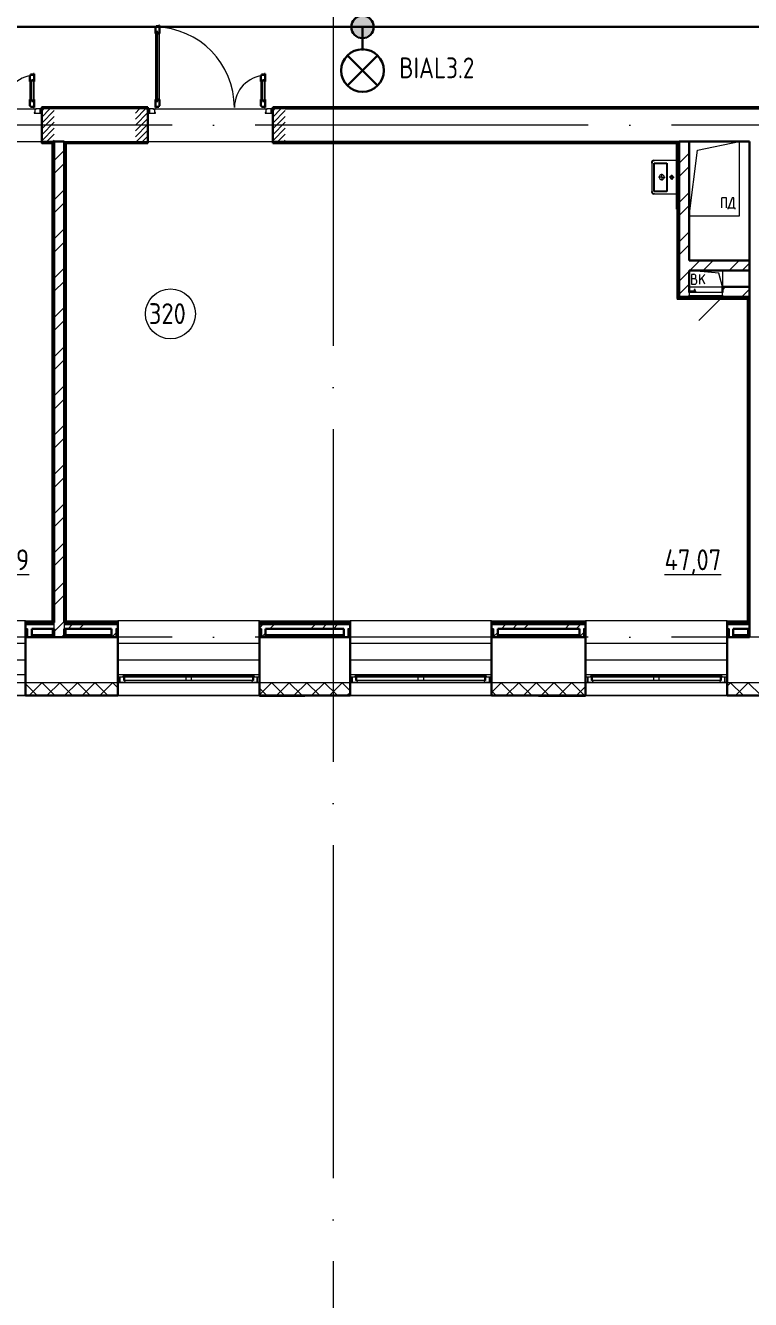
# Model space of a CAD drawing. Header units: millimetres. Extents: x -421858 to 614926, y -468665 to 141641.
# Drawn here: x 252251 to 260963, y -25722 to -10415 of the extents above; entities that cross this region are included whole.
import ezdxf
from ezdxf.enums import TextEntityAlignment as Align

# ---------------------------------------------------------------- set-up
doc = ezdxf.new("R2010")
doc.units = ezdxf.units.MM
doc.set_wipeout_variables(frame=1)
doc.linetypes.add('ADSK_Линия сетки', pattern=[25, 20, -2.5, 0, -2.5])
doc.linetypes.add('ADSK_Штриховая_ш2 п1_5', pattern=[4.5, 3, -1.5])
for name, color, linetype, lineweight in [('_ Окна', 7, 'Continuous', 9), ('RC-Линии_связи-Адресные', 5, 'Continuous', 30), ('RC-Оповещение_световое', 7, 'Continuous', 30), ('Двери', 252, 'Continuous', 9), ('лс', 5, 'Continuous', 30), ('Марки помещений', 252, 'Continuous', 20), ('Оборудование', 8, 'Continuous', 18), ('Ограждение', 252, 'Continuous', 9), ('Окна', 252, 'Continuous', 9), ('Оси', 252, 'Continuous', 9), ('Перекрытие', 252, 'Continuous', 18), ('Стены внутренние', 7, 'Continuous', 18), ('Стены наружные', 7, 'Continuous', 18), ('Стены штриховка', 252, 'Continuous', 9)]:
    doc.layers.add(name, color=color, linetype=linetype, lineweight=lineweight)
doc.layers.add('RC-Позиционные_обозначения', color=7, linetype='Continuous')
doc.layers.add('Узлы', color=7, linetype='Continuous')
doc.layers.add('Двери открывание', color=7, linetype='Continuous', lineweight=9, true_color=0xc0c0c0)
doc.styles.add('GOST Common_2', font='', dxfattribs={"width": 0.9, "height": 250})
doc.styles.add('RubezhCAD', font='', dxfattribs={"oblique": 10})
doc.styles.get("Standard").update_dxf_attribs({"font": ''})
doc.styles.get('GOST Common_2').set_extended_font_data('GOST type B')
doc.styles.get('RubezhCAD').set_extended_font_data('GOST type A')
doc.styles.get('Standard').set_extended_font_data('GOST type B')

# ---------------------------------------------------------------- blocks, each defined once
blk = doc.blocks.new('3 этаж')
at = {"color": 251, "lineweight": 18, "true_color": 0x636466}
for p, q in [((260226, -12708), (260325, -11915)), ((260325, -11915), (260826, -11808)), ((260826, -11808), (260826, -12708)), ((260674, -12485), (260617, -12485)), ((260617, -12605), (260617, -12485)), ((260674, -12605), (260674, -12485)), ((260743, -12485), (260700, -12605)), ((260763, -12485), (260743, -12485)), ((260763, -12605), (260763, -12485)), ((260690, -12605), (260690, -12620)), ((260700, -12605), (260690, -12605)), ((260700, -12605), (260763, -12605)), ((260763, -12605), (260773, -12605)), ((260773, -12605), (260773, -12620)), ((260826, -12708), (260226, -12708)), ((260581, -13392), (260226, -13357)), ((260283, -13405), (260253, -13405)), ((260253, -13405), (260253, -13525)), ((260287, -13458), (260253, -13458)), ((260307, -13438), (260307, -13428)), ((260413, -13405), (260353, -13476)), ((260353, -13525), (260353, -13405)), ((260413, -13525), (260377, -13448)), ((260626, -13557), (260581, -13392)), ((260626, -13357), (260626, -13557)), ((260253, -13525), (260290, -13525)), ((260317, -13498), (260317, -13488))]:
    blk.add_line(p, q, dxfattribs=at)
for centre, radius, start, end in [((260283, -13428), 23.3, 0, 90), ((260287, -13438), 20, 270, 0), ((260287, -13488), 30, 0, 90), ((260290, -13498), 26.7, 270, 0)]:
    blk.add_arc(centre, radius, start, end, dxfattribs=at)
at = {"layer": '_ Окна', "color": 251, "true_color": 0x636466}
for p, q in [((253386, -18245), (253361, -18245)), ((253361, -18303), (253386, -18303)), ((253386, -18303), (253386, -18245)), ((255061, -18245), (255036, -18245)), ((255036, -18245), (255036, -18303)), ((255036, -18303), (255061, -18303)), ((256176, -18245), (256151, -18245)), ((256151, -18303), (256176, -18303)), ((256176, -18303), (256176, -18245)), ((257851, -18245), (257826, -18245)), ((257826, -18245), (257826, -18303)), ((257826, -18303), (257851, -18303)), ((259006, -18245), (258981, -18245)), ((258981, -18303), (259006, -18303)), ((259006, -18303), (259006, -18245)), ((260681, -18245), (260656, -18245)), ((260656, -18245), (260656, -18303)), ((260656, -18303), (260681, -18303))]:
    blk.add_line(p, q, dxfattribs=at)
at = {"layer": '_ Окна', "color": 251, "lineweight": 18, "true_color": 0x636466}
for p, q in [((253424, -18245), (253386, -18245)), ((253386, -18245), (253386, -18303)), ((253386, -18303), (253445, -18303)), ((253432, -18286), (253432, -18245)), ((253444, -18286), (253432, -18286)), ((253445, -18303), (253450, -18286)), ((254972, -18286), (254976, -18303)), ((254976, -18303), (255036, -18303)), ((254990, -18286), (254978, -18286)), ((254990, -18245), (254990, -18286)), ((255036, -18245), (254998, -18245)), ((255036, -18303), (255036, -18245)), ((256214, -18245), (256176, -18245)), ((256176, -18245), (256176, -18303)), ((256176, -18303), (256235, -18303)), ((256222, -18286), (256222, -18245)), ((256234, -18286), (256222, -18286)), ((256235, -18303), (256240, -18286)), ((257762, -18286), (257766, -18303)), ((257766, -18303), (257826, -18303)), ((257780, -18286), (257768, -18286)), ((257780, -18245), (257780, -18286)), ((257826, -18245), (257788, -18245)), ((257826, -18303), (257826, -18245)), ((259044, -18245), (259006, -18245)), ((259006, -18245), (259006, -18303)), ((259006, -18303), (259065, -18303)), ((259052, -18286), (259052, -18245)), ((259064, -18286), (259052, -18286)), ((259065, -18303), (259070, -18286)), ((260592, -18286), (260596, -18303)), ((260596, -18303), (260656, -18303)), ((260610, -18286), (260598, -18286)), ((260610, -18245), (260610, -18286)), ((260656, -18245), (260618, -18245)), ((260656, -18303), (260656, -18245))]:
    blk.add_line(p, q, dxfattribs=at)
at = {"layer": 'Двери', "color": 251, "lineweight": 30, "true_color": 0x636466}
for p, q in [((253821, -10434), (253813, -10434)), ((253813, -10434), (253813, -10510)), ((253822, -10510), (253813, -10510)), ((253855, -10425), (253821, -10425)), ((253821, -10425), (253821, -10434)), ((253822, -10492), (253822, -10510)), ((253843, -10492), (253822, -10492)), ((253843, -10510), (253843, -10492)), ((253863, -10510), (253843, -10510)), ((253863, -10416), (253855, -10416)), ((253855, -10416), (253855, -10425)), ((253863, -10510), (253863, -10416)), ((252312, -11014), (252304, -11014)), ((252304, -11014), (252304, -11090)), ((252346, -11005), (252312, -11005)), ((252312, -11005), (252312, -11014)), ((252354, -10996), (252346, -10996)), ((252346, -10996), (252346, -11005)), ((252354, -11090), (252354, -10996)), ((255087, -11014), (255079, -11014)), ((255079, -11014), (255079, -11090)), ((255121, -11005), (255087, -11005)), ((255087, -11005), (255087, -11014)), ((255129, -10996), (255121, -10996)), ((255121, -10996), (255121, -11005)), ((255129, -11090), (255129, -10996)), ((252304, -11090), (252324, -11090)), ((252324, -11090), (252324, -11072)), ((252324, -11072), (252345, -11072)), ((252345, -11072), (252345, -11090)), ((252345, -11090), (252354, -11090)), ((255079, -11090), (255099, -11090)), ((255099, -11090), (255099, -11072)), ((255099, -11072), (255120, -11072)), ((255120, -11072), (255120, -11090)), ((255120, -11090), (255129, -11090)), ((252304, -11306), (252304, -11382)), ((252304, -11306), (252324, -11306)), ((252324, -11306), (252324, -11324)), ((252324, -11324), (252345, -11324)), ((252345, -11306), (252354, -11306)), ((252345, -11324), (252345, -11306)), ((252354, -11400), (252354, -11306)), ((253813, -11306), (253813, -11400)), ((253822, -11306), (253813, -11306)), ((253822, -11324), (253822, -11306)), ((253843, -11324), (253822, -11324)), ((253843, -11306), (253843, -11324)), ((253863, -11306), (253843, -11306)), ((253863, -11382), (253863, -11306)), ((255079, -11306), (255079, -11382)), ((255079, -11306), (255099, -11306)), ((255099, -11306), (255099, -11324)), ((255099, -11324), (255120, -11324)), ((255120, -11306), (255129, -11306)), ((255120, -11324), (255120, -11306)), ((255129, -11400), (255129, -11306)), ((252304, -11382), (252312, -11382)), ((252312, -11382), (252312, -11391)), ((252312, -11391), (252346, -11391)), ((252346, -11391), (252346, -11400)), ((252346, -11400), (252354, -11400)), ((253813, -11400), (253821, -11400)), ((253821, -11400), (253821, -11391)), ((253821, -11391), (253855, -11391)), ((253855, -11391), (253855, -11382)), ((253855, -11382), (253863, -11382)), ((255079, -11382), (255087, -11382)), ((255087, -11382), (255087, -11391)), ((255087, -11391), (255121, -11391)), ((255121, -11391), (255121, -11400)), ((255121, -11400), (255129, -11400))]:
    blk.add_line(p, q, dxfattribs=at)
at = {"layer": 'Двери', "color": 251, "true_color": 0x636466}
for p, q in [((253813, -10510), (253813, -11306)), ((253822, -10492), (253822, -11324)), ((253843, -10492), (253822, -10492)), ((253843, -11324), (253843, -10492)), ((253863, -11306), (253863, -10510)), ((252304, -11090), (252304, -11306)), ((252324, -11324), (252324, -11072)), ((252324, -11072), (252345, -11072)), ((252345, -11072), (252345, -11324)), ((252354, -11306), (252354, -11090)), ((255079, -11090), (255079, -11306)), ((255099, -11324), (255099, -11072)), ((255099, -11072), (255120, -11072)), ((255120, -11072), (255120, -11324)), ((255129, -11306), (255129, -11090)), ((252345, -11324), (252324, -11324)), ((253822, -11324), (253843, -11324)), ((255120, -11324), (255099, -11324)), ((252363, -11460), (252354, -11460)), ((252354, -11460), (252354, -11468)), ((252354, -11468), (252426, -11468)), ((252377, -11426), (252363, -11426)), ((252363, -11426), (252363, -11460)), ((252377, -11418), (252377, -11426)), ((252426, -11418), (252377, -11418)), ((252446, -11418), (252426, -11418)), ((252426, -11418), (252426, -11468)), ((252426, -11468), (252426, -11418)), ((252426, -11468), (252446, -11468)), ((252446, -11468), (252446, -11418)), ((253721, -11418), (253721, -11468)), ((253741, -11418), (253721, -11418)), ((253721, -11468), (253741, -11468)), ((253741, -11468), (253741, -11418)), ((253790, -11418), (253741, -11418)), ((253741, -11418), (253741, -11468)), ((253741, -11468), (253813, -11468)), ((253790, -11426), (253790, -11418)), ((253804, -11426), (253790, -11426)), ((253804, -11460), (253804, -11426)), ((253813, -11460), (253804, -11460)), ((253813, -11468), (253813, -11460)), ((255138, -11460), (255129, -11460)), ((255129, -11460), (255129, -11468)), ((255129, -11468), (255201, -11468)), ((255152, -11426), (255138, -11426)), ((255138, -11426), (255138, -11460)), ((255152, -11418), (255152, -11426)), ((255201, -11418), (255152, -11418)), ((255221, -11418), (255201, -11418)), ((255201, -11418), (255201, -11468)), ((255201, -11468), (255201, -11418)), ((255201, -11468), (255221, -11468)), ((255221, -11468), (255221, -11418))]:
    blk.add_line(p, q, dxfattribs=at)
at = {"layer": 'Двери', "color": 251, "linetype": 'Continuous', "lineweight": 18, "true_color": 0x636466}
for p, q in [((252446, -11446), (252473, -11418)), ((252446, -11516), (252544, -11418)), ((252446, -11587), (252596, -11437)), ((253571, -11469), (253622, -11418)), ((253571, -11540), (253692, -11418)), ((253571, -11611), (253721, -11461)), ((255221, -11446), (255248, -11418)), ((255221, -11516), (255319, -11418)), ((255221, -11587), (255371, -11437)), ((252446, -11658), (252596, -11508)), ((252446, -11728), (252596, -11578)), ((253571, -11681), (253721, -11531)), ((253571, -11752), (253721, -11602)), ((255221, -11658), (255371, -11508)), ((255221, -11728), (255371, -11578)), ((252446, -11799), (252596, -11649)), ((252507, -11808), (252596, -11720)), ((253585, -11808), (253721, -11673)), ((253656, -11808), (253721, -11743)), ((255221, -11799), (255371, -11649)), ((255282, -11808), (255371, -11720)), ((252578, -11808), (252596, -11791)), ((255353, -11808), (255371, -11791))]:
    blk.add_line(p, q, dxfattribs=at)
at = {"layer": 'Двери', "color": 251, "linetype": 'ADSK_Штриховая_ш2 п1_5', "true_color": 0x636466}
for p, q in [((252596, -11418), (252446, -11418)), ((252446, -11418), (252446, -11808)), ((253721, -11418), (253571, -11418)), ((253721, -11808), (253721, -11418)), ((255371, -11418), (255221, -11418)), ((255221, -11418), (255221, -11808)), ((252446, -11808), (252596, -11808)), ((253571, -11808), (253721, -11808)), ((255221, -11808), (255371, -11808))]:
    blk.add_line(p, q, dxfattribs=at)
at = {"layer": 'Двери открывание', "color": 251, "true_color": 0x636466}
for centre, radius, start, end in [((253795, -11400), 966, 0, 88.9323), ((252372, -11400), 386, 92.6728, 180), ((255147, -11400), 386, 92.6728, 180)]:
    blk.add_arc(centre, radius, start, end, dxfattribs=at)
at = {"layer": 'Марки помещений', "color": 251, "true_color": 0x636466}
blk.add_circle((253992, -13880), 300, dxfattribs=at)
at = {"layer": 'Оборудование', "color": 251, "true_color": 0x636466}
for p, q in [((260226, -13622), (260226, -13658)), ((260626, -13622), (260226, -13622)), ((260242, -13606), (260242, -13611)), ((260288, -13606), (260242, -13606)), ((260242, -13611), (260288, -13611)), ((260283, -13606), (260283, -13622)), ((260302, -13606), (260283, -13606)), ((260286, -13604), (260284, -13606)), ((260286, -13586), (260286, -13604)), ((260299, -13586), (260286, -13586)), ((260299, -13604), (260286, -13604)), ((260306, -13606), (260297, -13606)), ((260297, -13611), (260306, -13611)), ((260299, -13604), (260299, -13586)), ((260301, -13606), (260299, -13604)), ((260302, -13622), (260302, -13606)), ((260306, -13611), (260306, -13606)), ((260626, -13658), (260626, -13622)), ((260227, -13659), (260625, -13659)), ((260233, -13659), (260233, -13669)), ((260234, -13670), (260618, -13670)), ((260245, -13671), (260245, -13677)), ((260245, -13677), (260607, -13677)), ((260254, -13677), (260254, -13679)), ((260254, -13679), (260258, -13679)), ((260319, -13679), (260258, -13679)), ((260319, -13679), (260323, -13679)), ((260323, -13679), (260323, -13677)), ((260626, -13677), (260343, -13959)), ((260607, -13677), (260607, -13671)), ((260619, -13669), (260619, -13659))]:
    blk.add_line(p, q, dxfattribs=at)
for points, knots in [([(260226, -13658), (260226, -13658), (260226, -13658), (260226, -13658), (260226, -13659), (260226, -13659), (260227, -13659), (260227, -13659), (260227, -13659), (260227, -13659)], [0, 0, 0, 0, 0.166667, 0.333333, 0.458333, 0.583333, 0.708333, 0.833333, 1, 1, 1, 1]), ([(260233, -13669), (260233, -13669), (260233, -13669), (260233, -13669), (260233, -13669), (260233, -13669), (260234, -13669), (260234, -13669), (260234, -13670), (260234, -13670), (260234, -13670)], [0, 0, 0, 0, 0.166667, 0.333333, 0.458333, 0.583333, 0.666667, 0.75, 0.833333, 1, 1, 1, 1]), ([(260244, -13670), (260244, -13670), (260244, -13670), (260244, -13670), (260244, -13670), (260244, -13670), (260245, -13670), (260245, -13670), (260245, -13670), (260245, -13671), (260245, -13671), (260245, -13671), (260245, -13671)], [0, 0, 0, 0, 0.166667, 0.25, 0.333333, 0.416667, 0.5, 0.583333, 0.666667, 0.75, 0.833333, 1, 1, 1, 1]), ([(260607, -13671), (260607, -13671), (260607, -13671), (260607, -13671), (260607, -13670), (260607, -13670), (260607, -13670), (260608, -13670), (260608, -13670), (260608, -13670), (260608, -13670), (260608, -13670), (260609, -13670)], [-1, -1, -1, -1, -0.833333, -0.75, -0.666667, -0.583333, -0.5, -0.416667, -0.333333, -0.25, -0.166667, 0, 0, 0, 0]), ([(260618, -13670), (260618, -13670), (260618, -13670), (260618, -13669), (260619, -13669), (260619, -13669), (260619, -13669), (260619, -13669), (260619, -13669), (260619, -13669), (260619, -13669)], [-1, -1, -1, -1, -0.833333, -0.75, -0.666667, -0.583333, -0.458333, -0.333333, -0.166667, 0, 0, 0, 0]), ([(260625, -13659), (260625, -13659), (260625, -13659), (260626, -13659), (260626, -13659), (260626, -13659), (260626, -13658), (260626, -13658), (260626, -13658), (260626, -13658)], [-1, -1, -1, -1, -0.833333, -0.75, -0.583333, -0.458333, -0.333333, -0.166667, 0, 0, 0, 0])]:
    blk.add_open_spline(points, degree=3, knots=knots, dxfattribs=at)
at = {"layer": 'Ограждение', "color": 251, "true_color": 0x636466}
for p, q in [((252446, -11398), (252446, -11393)), ((253711, -11393), (252446, -11393)), ((253711, -11393), (253711, -11398)), ((255231, -11398), (255231, -11393)), ((261366, -11393), (255231, -11393)), ((252446, -11833), (252446, -11828)), ((252446, -11833), (252571, -11833)), ((252571, -11833), (252576, -11828)), ((252571, -11833), (252571, -17579)), ((252741, -11833), (252736, -11828)), ((252741, -17578), (252741, -11833)), ((252741, -11833), (253711, -11833)), ((253711, -11828), (253711, -11833)), ((255231, -11833), (255231, -11828)), ((255231, -11833), (260076, -11833)), ((260081, -12623), (260081, -13702)), ((260081, -13702), (260086, -13697)), ((260081, -13702), (260926, -13702)), ((260926, -13702), (260931, -13697)), ((260926, -13702), (260926, -17578)), ((250551, -17563), (252251, -17563)), ((252251, -17563), (252251, -17578)), ((253361, -17578), (253361, -17563)), ((253361, -17563), (255061, -17563)), ((255061, -17563), (255061, -17578)), ((256151, -17578), (256151, -17563)), ((256151, -17563), (257851, -17563)), ((257851, -17563), (257851, -17578)), ((258981, -17578), (258981, -17563)), ((258981, -17563), (260681, -17563)), ((260681, -17563), (260681, -17578)), ((252571, -17738), (252326, -17738)), ((252571, -17663), (252571, -17738)), ((252571, -17738), (252580, -17747)), ((252581, -17747), (252581, -17663)), ((252731, -17663), (252731, -17748)), ((252741, -17738), (252731, -17748)), ((252741, -17738), (252741, -17663)), ((253286, -17738), (252741, -17738)), ((256076, -17738), (255136, -17738)), ((258906, -17738), (257926, -17738)), ((260926, -17738), (260756, -17738)), ((260926, -17663), (260926, -17738)), ((260926, -17738), (260936, -17748)), ((260936, -17748), (260936, -17663)), ((250551, -17838), (252251, -17838)), ((253361, -17838), (255061, -17838)), ((256151, -17838), (257851, -17838)), ((258981, -17838), (260681, -17838)), ((250551, -18038), (252251, -18038)), ((253361, -18038), (255061, -18038)), ((256151, -18038), (257851, -18038)), ((258981, -18038), (260681, -18038)), ((250551, -18213), (252251, -18213)), ((253361, -18213), (255061, -18213)), ((256151, -18213), (257851, -18213)), ((258981, -18213), (260681, -18213))]:
    blk.add_line(p, q, dxfattribs=at)
at = {"layer": 'Окна', "color": 251, "true_color": 0x636466}
for p, q in [((253424, -18228), (254196, -18228)), ((253424, -18245), (253424, -18228)), ((254196, -18245), (253424, -18245)), ((253444, -18286), (253444, -18245)), ((254176, -18286), (253444, -18286)), ((253445, -18303), (254976, -18303)), ((254176, -18245), (254176, -18286)), ((254246, -18286), (254176, -18286)), ((254196, -18228), (254226, -18228)), ((254196, -18228), (254196, -18245)), ((254226, -18245), (254196, -18245)), ((254226, -18228), (254998, -18228)), ((254226, -18245), (254226, -18228)), ((254998, -18245), (254226, -18245)), ((254246, -18286), (254246, -18245)), ((254978, -18286), (254246, -18286)), ((254978, -18245), (254978, -18286)), ((254998, -18228), (254998, -18245)), ((256214, -18228), (256986, -18228)), ((256214, -18245), (256214, -18228)), ((256986, -18245), (256214, -18245)), ((256234, -18286), (256234, -18245)), ((256966, -18286), (256234, -18286)), ((256235, -18303), (257766, -18303)), ((256966, -18245), (256966, -18286)), ((257036, -18286), (256966, -18286)), ((256986, -18228), (257016, -18228)), ((256986, -18228), (256986, -18245)), ((257016, -18245), (256986, -18245)), ((257016, -18228), (257788, -18228)), ((257016, -18245), (257016, -18228)), ((257788, -18245), (257016, -18245)), ((257036, -18286), (257036, -18245)), ((257768, -18286), (257036, -18286)), ((257768, -18245), (257768, -18286)), ((257788, -18228), (257788, -18245)), ((259044, -18228), (259816, -18228)), ((259044, -18245), (259044, -18228)), ((259816, -18245), (259044, -18245)), ((259064, -18286), (259064, -18245)), ((259796, -18286), (259064, -18286)), ((259065, -18303), (260596, -18303)), ((259796, -18245), (259796, -18286)), ((259866, -18286), (259796, -18286)), ((259816, -18228), (259846, -18228)), ((259816, -18228), (259816, -18245)), ((259846, -18245), (259816, -18245)), ((259846, -18228), (260618, -18228)), ((259846, -18245), (259846, -18228)), ((260618, -18245), (259846, -18245)), ((259866, -18286), (259866, -18245)), ((260598, -18286), (259866, -18286)), ((260598, -18245), (260598, -18286)), ((260618, -18228), (260618, -18245))]:
    blk.add_line(p, q, dxfattribs=at)
at = {"layer": 'Оси', "color": 251, "linetype": 'ADSK_Линия сетки', "ltscale": 200, "true_color": 0x636466}
for p, q in [((255946, -263), (255946, -31390)), ((314013, -11613), (237074, -11613)), ((314013, -17763), (237074, -17763))]:
    blk.add_line(p, q, dxfattribs=at)
at = {"layer": 'Перекрытие', "color": 251, "true_color": 0x636466}
for p, q in [((260826, -11808), (260826, -12708)), ((260826, -12708), (260226, -12708)), ((260626, -13357), (260626, -13557))]:
    blk.add_line(p, q, dxfattribs=at)
at = {"layer": 'Стены внутренние', "color": 251, "true_color": 0x636466}
for p, q in [((251015, -11418), (252377, -11418)), ((253711, -11418), (252446, -11418)), ((253790, -11418), (255152, -11418)), ((255371, -11418), (255221, -11418)), ((250946, -11808), (252581, -11808)), ((252716, -11808), (253711, -11808)), ((253721, -11808), (255221, -11808)), ((267371, -18313), (243596, -18313)), ((252251, -18465), (250551, -18465)), ((255061, -18465), (253361, -18465)), ((257851, -18465), (256151, -18465)), ((260681, -18465), (258981, -18465))]:
    blk.add_line(p, q, dxfattribs=at)
at = {"layer": 'Стены внутренние', "color": 251, "lineweight": 30, "true_color": 0x636466}
for p, q in [((252446, -11418), (252446, -11808)), ((253711, -11423), (253711, -11418)), ((255221, -11418), (255221, -11808)), ((252581, -11808), (252596, -11808)), ((253711, -11808), (253711, -11803)), ((260226, -11808), (260951, -11808)), ((260951, -11808), (260951, -13237)), ((260951, -13357), (260951, -13557)), ((260951, -17663), (260951, -17763)), ((252251, -17763), (252251, -18465)), ((252596, -17763), (252326, -17763)), ((253286, -17763), (252716, -17763)), ((253361, -18465), (253361, -17763)), ((255061, -17763), (255061, -18465)), ((256076, -17763), (255136, -17763)), ((256151, -18465), (256151, -17763)), ((257851, -17763), (257851, -18465)), ((258906, -17763), (257926, -17763)), ((258981, -18465), (258981, -17763)), ((260681, -17763), (260681, -18465)), ((260951, -17763), (260756, -17763)), ((252251, -18465), (253361, -18465)), ((255061, -18465), (256151, -18465)), ((257851, -18465), (258981, -18465)), ((260681, -18465), (261801, -18465))]:
    blk.add_line(p, q, dxfattribs=at)
at = {"layer": 'Стены внутренние', "color": 251, "linetype": 'Continuous', "lineweight": 9, "true_color": 0x636466}
for p, q in [((252389, -18463), (252251, -18325)), ((252299, -18463), (252449, -18313)), ((252601, -18463), (252451, -18313)), ((252512, -18463), (252662, -18313)), ((252813, -18463), (252663, -18313)), ((252724, -18463), (252874, -18313)), ((253025, -18463), (252875, -18313)), ((252936, -18463), (253086, -18313)), ((253237, -18463), (253087, -18313)), ((253148, -18463), (253298, -18313)), ((253361, -18375), (253299, -18313)), ((255063, -18458), (255207, -18313)), ((255359, -18463), (255209, -18313)), ((255269, -18463), (255419, -18313)), ((255571, -18463), (255421, -18313)), ((255481, -18463), (255631, -18313)), ((255783, -18463), (255633, -18313)), ((255693, -18463), (255843, -18313)), ((255995, -18463), (255845, -18313)), ((255906, -18463), (256056, -18313)), ((256149, -18405), (256057, -18313)), ((257853, -18425), (257965, -18313)), ((258116, -18463), (257966, -18313)), ((258027, -18463), (258177, -18313)), ((258329, -18463), (258179, -18313)), ((258239, -18463), (258389, -18313)), ((258541, -18463), (258391, -18313)), ((258451, -18463), (258601, -18313)), ((258753, -18463), (258603, -18313)), ((258663, -18463), (258813, -18313)), ((258965, -18463), (258815, -18313)), ((258875, -18463), (258981, -18358)), ((260681, -18355), (260723, -18313)), ((260874, -18463), (260724, -18313)), ((260785, -18463), (260935, -18313)), ((261086, -18463), (260936, -18313)), ((252447, -18465), (252446, -18463)), ((252799, -18465), (252798, -18463)), ((253013, -18463), (253012, -18465)), ((255147, -18463), (255061, -18378)), ((255829, -18463), (255828, -18465)), ((256118, -18463), (256149, -18432)), ((257904, -18463), (257853, -18412)), ((258078, -18465), (258077, -18463)), ((258547, -18465), (258547, -18463))]:
    blk.add_line(p, q, dxfattribs=at)
at = {"layer": 'Стены наружные', "color": 251, "lineweight": 30, "true_color": 0x636466}
for p, q in [((252446, -11398), (252446, -11418)), ((253721, -11398), (252446, -11398)), ((253711, -11418), (253721, -11418)), ((253721, -11423), (253711, -11423)), ((253721, -11418), (253721, -11398)), ((253721, -11803), (253721, -11423)), ((255221, -11398), (255221, -11418)), ((261361, -11398), (255221, -11398)), ((252446, -11808), (252446, -11828)), ((252446, -11828), (252576, -11828)), ((252576, -11828), (252576, -17578)), ((252581, -11823), (252581, -17583)), ((252596, -11808), (252596, -17588)), ((252716, -11808), (252596, -11808)), ((252716, -17588), (252716, -11808)), ((252731, -17583), (252731, -11823)), ((252736, -11828), (253721, -11828)), ((252736, -17578), (252736, -11828)), ((253711, -11803), (253721, -11803)), ((253721, -11808), (253711, -11808)), ((253721, -11828), (253721, -11808)), ((255221, -11808), (255221, -11828)), ((255221, -11828), (260076, -11828)), ((260076, -11828), (260076, -12623)), ((260106, -11808), (260106, -13677)), ((260226, -11808), (260106, -11808)), ((260226, -13237), (260226, -11808)), ((260076, -12623), (260086, -12623)), ((260086, -12623), (260086, -13697)), ((260091, -12623), (260091, -13692)), ((260951, -13237), (260226, -13237)), ((260951, -13357), (260951, -13237)), ((260226, -13357), (260951, -13357)), ((260226, -13622), (260226, -13357)), ((260951, -13557), (260626, -13557)), ((260626, -13557), (260626, -13622)), ((260951, -17663), (260951, -13557)), ((260086, -13697), (260931, -13697)), ((260091, -13692), (260936, -13692)), ((260245, -13677), (260106, -13677)), ((260226, -13677), (260226, -13658)), ((260951, -13677), (260607, -13677)), ((260626, -13658), (260626, -13677)), ((260931, -13697), (260931, -17578)), ((260936, -13692), (260936, -17583)), ((252251, -17578), (252251, -17763)), ((252576, -17578), (252251, -17578)), ((252581, -17583), (252576, -17583)), ((253361, -17578), (252736, -17578)), ((253361, -17763), (253361, -17578)), ((255061, -17578), (255061, -17763)), ((256151, -17578), (255061, -17578)), ((256151, -17763), (256151, -17578)), ((257851, -17578), (257851, -17763)), ((258981, -17578), (257851, -17578)), ((258981, -17763), (258981, -17578)), ((260681, -17578), (260681, -17763)), ((260931, -17578), (260681, -17578)), ((260936, -17583), (260931, -17583)), ((260936, -17588), (260951, -17588)), ((252326, -17663), (252596, -17663)), ((252326, -17763), (252326, -17663)), ((252596, -17663), (252596, -17763)), ((252716, -17763), (252716, -17663)), ((252716, -17663), (253286, -17663)), ((253286, -17663), (253286, -17763)), ((255136, -17663), (256076, -17663)), ((255136, -17763), (255136, -17663)), ((256076, -17663), (256076, -17763)), ((257926, -17663), (258906, -17663)), ((257926, -17763), (257926, -17663)), ((258906, -17663), (258906, -17763)), ((260756, -17663), (260951, -17663)), ((260756, -17763), (260756, -17663)), ((252251, -17763), (252326, -17763)), ((252596, -17763), (252716, -17763)), ((253286, -17763), (253361, -17763)), ((255061, -17763), (255136, -17763)), ((256076, -17763), (256151, -17763)), ((257851, -17763), (257926, -17763)), ((258906, -17763), (258981, -17763)), ((260681, -17763), (260756, -17763)), ((255061, -18465), (255061, -18470)), ((255606, -18470), (255061, -18470)), ((255606, -18465), (255606, -18470)), ((258416, -18465), (258416, -18470)), ((258416, -18470), (258981, -18470)), ((258981, -18465), (258981, -18470))]:
    blk.add_line(p, q, dxfattribs=at)
at = {"layer": 'Стены наружные', "color": 251, "linetype": 'Continuous', "lineweight": 9, "true_color": 0x636466}
for p, q in [((252500, -11403), (252505, -11398)), ((252571, -11403), (252576, -11398)), ((252642, -11403), (252647, -11398)), ((252713, -11403), (252718, -11398)), ((252783, -11403), (252788, -11398)), ((252854, -11403), (252859, -11398)), ((252882, -11418), (252882, -11403)), ((252925, -11403), (252930, -11398)), ((252995, -11403), (253000, -11398)), ((253066, -11403), (253071, -11398)), ((253137, -11403), (253142, -11398)), ((253208, -11403), (253213, -11398)), ((253278, -11403), (253283, -11398)), ((253349, -11403), (253354, -11398)), ((253420, -11403), (253425, -11398)), ((253482, -11418), (253482, -11403)), ((253490, -11403), (253495, -11398)), ((253561, -11403), (253566, -11398)), ((253632, -11403), (253637, -11398)), ((253703, -11403), (253708, -11398)), ((255258, -11403), (255263, -11398)), ((255282, -11418), (255282, -11403)), ((255329, -11403), (255334, -11398)), ((255400, -11403), (255405, -11398)), ((255470, -11403), (255475, -11398)), ((255541, -11403), (255546, -11398)), ((255612, -11403), (255617, -11398)), ((255682, -11403), (255687, -11398)), ((255753, -11403), (255758, -11398)), ((255824, -11403), (255829, -11398)), ((255882, -11418), (255882, -11403)), ((255895, -11403), (255900, -11398)), ((255965, -11403), (255970, -11398)), ((256036, -11403), (256041, -11398)), ((256107, -11403), (256112, -11398)), ((256177, -11403), (256182, -11398)), ((256248, -11403), (256253, -11398)), ((256319, -11403), (256324, -11398)), ((256390, -11403), (256395, -11398)), ((256460, -11403), (256465, -11398)), ((256482, -11418), (256482, -11403)), ((256531, -11403), (256536, -11398)), ((256602, -11403), (256607, -11398)), ((256672, -11403), (256677, -11398)), ((256743, -11403), (256748, -11398)), ((256814, -11403), (256819, -11398)), ((256885, -11403), (256890, -11398)), ((256955, -11403), (256960, -11398)), ((257026, -11403), (257031, -11398)), ((257082, -11418), (257082, -11403)), ((257097, -11403), (257102, -11398)), ((257167, -11403), (257172, -11398)), ((257238, -11403), (257243, -11398)), ((257309, -11403), (257314, -11398)), ((257379, -11403), (257384, -11398)), ((257450, -11403), (257455, -11398)), ((257521, -11403), (257526, -11398)), ((257592, -11403), (257597, -11398)), ((257662, -11403), (257667, -11398)), ((257682, -11418), (257682, -11403)), ((257733, -11403), (257738, -11398)), ((257804, -11403), (257809, -11398)), ((257874, -11403), (257879, -11398)), ((257945, -11403), (257950, -11398)), ((258016, -11403), (258021, -11398)), ((258087, -11403), (258092, -11398)), ((258157, -11403), (258162, -11398)), ((258228, -11403), (258233, -11398)), ((258299, -11403), (258304, -11398)), ((258369, -11403), (258374, -11398)), ((258440, -11403), (258445, -11398)), ((258496, -11418), (258511, -11403)), ((258511, -11403), (258516, -11398)), ((258582, -11403), (258587, -11398)), ((258652, -11403), (258657, -11398)), ((258723, -11403), (258728, -11398)), ((258794, -11403), (258799, -11398)), ((258864, -11403), (258869, -11398)), ((258920, -11418), (258935, -11403)), ((258935, -11403), (258940, -11398)), ((259006, -11403), (259011, -11398)), ((259077, -11403), (259082, -11398)), ((259147, -11403), (259152, -11398)), ((259218, -11403), (259223, -11398)), ((259289, -11403), (259294, -11398)), ((259344, -11418), (259359, -11403)), ((259359, -11403), (259364, -11398)), ((259430, -11403), (259435, -11398)), ((259501, -11403), (259506, -11398)), ((259572, -11403), (259577, -11398)), ((259642, -11403), (259647, -11398)), ((259713, -11403), (259718, -11398)), ((259769, -11418), (259784, -11403)), ((259784, -11403), (259789, -11398)), ((259854, -11403), (259859, -11398)), ((259925, -11403), (259930, -11398)), ((259996, -11403), (260001, -11398)), ((260066, -11403), (260071, -11398)), ((260137, -11403), (260142, -11398)), ((260193, -11418), (260208, -11403)), ((260208, -11403), (260213, -11398)), ((260279, -11403), (260284, -11398)), ((260349, -11403), (260354, -11398)), ((260420, -11403), (260425, -11398)), ((260491, -11403), (260496, -11398)), ((260561, -11403), (260566, -11398)), ((260617, -11418), (260632, -11403)), ((260632, -11403), (260637, -11398)), ((260703, -11403), (260708, -11398)), ((260774, -11403), (260779, -11398)), ((260844, -11403), (260849, -11398)), ((260915, -11403), (260920, -11398)), ((253711, -11551), (253721, -11541)), ((253711, -11551), (253721, -11541)), ((252500, -11828), (252505, -11823)), ((252570, -11828), (252575, -11823)), ((252575, -11823), (252581, -11818)), ((252576, -11894), (252581, -11889)), ((252596, -12037), (252716, -11917)), ((252731, -11880), (252736, -11875)), ((252783, -11828), (252788, -11823)), ((252853, -11828), (252858, -11823)), ((252924, -11828), (252929, -11823)), ((252995, -11828), (253000, -11823)), ((253000, -11823), (253015, -11808)), ((253065, -11828), (253070, -11823)), ((253136, -11828), (253141, -11823)), ((253207, -11828), (253212, -11823)), ((253278, -11828), (253283, -11823)), ((253348, -11828), (253353, -11823)), ((253419, -11828), (253424, -11823)), ((253424, -11823), (253439, -11808)), ((253490, -11828), (253495, -11823)), ((253560, -11828), (253565, -11823)), ((253631, -11828), (253636, -11823)), ((253702, -11828), (253707, -11823)), ((255257, -11828), (255262, -11823)), ((255328, -11828), (255333, -11823)), ((255399, -11828), (255404, -11823)), ((255470, -11828), (255475, -11823)), ((255540, -11828), (255545, -11823)), ((255545, -11823), (255560, -11808)), ((255611, -11828), (255616, -11823)), ((255682, -11828), (255687, -11823)), ((255752, -11828), (255757, -11823)), ((255823, -11828), (255828, -11823)), ((255894, -11828), (255899, -11823)), ((255965, -11828), (255970, -11823)), ((255970, -11823), (255985, -11808)), ((256035, -11828), (256040, -11823)), ((256106, -11828), (256111, -11823)), ((256177, -11828), (256182, -11823)), ((256247, -11828), (256252, -11823)), ((256318, -11828), (256323, -11823)), ((256389, -11828), (256394, -11823)), ((256394, -11823), (256409, -11808)), ((256460, -11828), (256465, -11823)), ((256530, -11828), (256535, -11823)), ((256601, -11828), (256606, -11823)), ((256672, -11828), (256677, -11823)), ((256742, -11828), (256747, -11823)), ((256813, -11828), (256818, -11823)), ((256818, -11823), (256833, -11808)), ((256884, -11828), (256889, -11823)), ((256954, -11828), (256959, -11823)), ((257025, -11828), (257030, -11823)), ((257096, -11828), (257101, -11823)), ((257167, -11828), (257172, -11823)), ((257237, -11828), (257242, -11823)), ((257242, -11823), (257257, -11808)), ((257308, -11828), (257313, -11823)), ((257379, -11828), (257384, -11823)), ((257449, -11828), (257454, -11823)), ((257520, -11828), (257525, -11823)), ((257591, -11828), (257596, -11823)), ((257662, -11828), (257667, -11823)), ((257667, -11823), (257682, -11808)), ((257732, -11828), (257737, -11823)), ((257803, -11828), (257808, -11823)), ((257874, -11828), (257879, -11823)), ((257944, -11828), (257949, -11823)), ((258015, -11828), (258020, -11823)), ((258086, -11828), (258091, -11823)), ((258091, -11823), (258106, -11808)), ((258157, -11828), (258162, -11823)), ((258227, -11828), (258232, -11823)), ((258298, -11828), (258303, -11823)), ((258369, -11828), (258374, -11823)), ((258439, -11828), (258444, -11823)), ((258510, -11828), (258515, -11823)), ((258515, -11823), (258530, -11808)), ((258581, -11828), (258586, -11823)), ((258652, -11828), (258657, -11823)), ((258722, -11828), (258727, -11823)), ((258793, -11828), (258798, -11823)), ((258864, -11828), (258869, -11823)), ((258934, -11828), (258939, -11823)), ((258939, -11823), (258954, -11808)), ((259005, -11828), (259010, -11823)), ((259076, -11828), (259081, -11823)), ((259147, -11828), (259152, -11823)), ((259217, -11828), (259222, -11823)), ((259288, -11828), (259293, -11823)), ((259359, -11828), (259364, -11823)), ((259364, -11823), (259379, -11808)), ((259429, -11828), (259434, -11823)), ((259500, -11828), (259505, -11823)), ((259571, -11828), (259576, -11823)), ((259641, -11828), (259646, -11823)), ((259712, -11828), (259717, -11823)), ((259783, -11828), (259788, -11823)), ((259788, -11823), (259803, -11808)), ((259854, -11828), (259859, -11823)), ((259924, -11828), (259929, -11823)), ((259995, -11828), (260000, -11823)), ((260066, -11828), (260071, -11823)), ((260076, -11960), (260106, -11930)), ((252576, -11965), (252581, -11960)), ((252576, -12035), (252581, -12030)), ((252596, -12195), (252716, -12075)), ((252716, -12107), (252731, -12092)), ((252731, -11951), (252736, -11946)), ((252731, -12022), (252736, -12017)), ((252731, -12092), (252736, -12087)), ((260106, -12071), (260226, -11951)), ((252576, -12106), (252581, -12101)), ((252576, -12177), (252581, -12172)), ((252576, -12247), (252581, -12242)), ((252731, -12163), (252736, -12158)), ((252731, -12234), (252736, -12229)), ((260106, -12228), (260226, -12108)), ((252576, -12318), (252581, -12313)), ((252576, -12389), (252581, -12384)), ((252596, -12509), (252716, -12389)), ((252731, -12304), (252736, -12299)), ((252731, -12375), (252736, -12370)), ((260076, -12384), (260106, -12354)), ((252576, -12459), (252581, -12454)), ((252576, -12530), (252581, -12525)), ((252596, -12666), (252716, -12546)), ((252716, -12532), (252731, -12517)), ((252731, -12446), (252736, -12441)), ((252731, -12517), (252736, -12512)), ((260106, -12542), (260226, -12422)), ((252576, -12601), (252581, -12596)), ((252576, -12672), (252581, -12667)), ((252731, -12587), (252736, -12582)), ((252731, -12658), (252736, -12653)), ((260086, -12657), (260091, -12652)), ((260106, -12699), (260226, -12579)), ((252576, -12742), (252581, -12737)), ((252576, -12813), (252581, -12808)), ((252731, -12729), (252736, -12724)), ((252731, -12799), (252736, -12794)), ((260086, -12727), (260091, -12722)), ((260086, -12798), (260091, -12793)), ((252576, -12884), (252581, -12879)), ((252576, -12954), (252581, -12949)), ((252596, -12980), (252716, -12860)), ((252716, -12956), (252731, -12941)), ((252731, -12870), (252736, -12865)), ((252731, -12941), (252736, -12936)), ((252731, -13012), (252736, -13007)), ((260086, -12869), (260091, -12864)), ((260086, -12940), (260091, -12935)), ((260086, -13010), (260091, -13005)), ((260106, -13014), (260226, -12894)), ((252576, -13025), (252581, -13020)), ((252576, -13096), (252581, -13091)), ((252576, -13167), (252581, -13162)), ((252596, -13138), (252716, -13018)), ((252731, -13082), (252736, -13077)), ((252731, -13153), (252736, -13148)), ((260086, -13081), (260091, -13076)), ((260086, -13152), (260091, -13147)), ((260106, -13171), (260226, -13051)), ((252576, -13237), (252581, -13232)), ((252576, -13308), (252581, -13303)), ((252731, -13224), (252736, -13219)), ((252731, -13294), (252736, -13289)), ((260086, -13222), (260091, -13217)), ((260086, -13293), (260091, -13288)), ((260235, -13357), (260355, -13237)), ((260392, -13357), (260512, -13237)), ((260706, -13357), (260826, -13237)), ((260863, -13357), (260951, -13269)), ((252576, -13379), (252581, -13374)), ((252576, -13449), (252581, -13444)), ((252596, -13452), (252716, -13332)), ((252716, -13380), (252731, -13365)), ((252731, -13365), (252736, -13360)), ((252731, -13436), (252736, -13431)), ((260086, -13364), (260091, -13359)), ((260086, -13435), (260091, -13430)), ((260106, -13485), (260226, -13365)), ((252576, -13520), (252581, -13515)), ((252576, -13591), (252581, -13586)), ((252596, -13609), (252716, -13489)), ((252731, -13507), (252736, -13502)), ((252731, -13577), (252736, -13572)), ((260086, -13505), (260091, -13500)), ((260086, -13576), (260091, -13571)), ((260106, -13642), (260226, -13522)), ((260626, -13594), (260663, -13557)), ((260857, -13677), (260951, -13583)), ((252576, -13662), (252581, -13657)), ((252576, -13732), (252581, -13727)), ((252731, -13648), (252736, -13643)), ((252731, -13719), (252736, -13714)), ((260086, -13647), (260091, -13642)), ((260107, -13697), (260112, -13692)), ((260178, -13697), (260183, -13692)), ((260248, -13697), (260253, -13692)), ((260319, -13697), (260324, -13692)), ((260390, -13697), (260395, -13692)), ((260460, -13697), (260465, -13692)), ((260531, -13697), (260536, -13692)), ((260602, -13697), (260607, -13692)), ((260673, -13697), (260678, -13692)), ((260682, -13692), (260682, -13677)), ((260743, -13697), (260748, -13692)), ((260814, -13697), (260819, -13692)), ((260885, -13697), (260890, -13692)), ((260931, -13721), (260936, -13716)), ((252576, -13803), (252581, -13798)), ((252576, -13874), (252581, -13869)), ((252596, -13923), (252716, -13803)), ((252716, -13804), (252731, -13789)), ((252731, -13789), (252736, -13784)), ((252731, -13860), (252736, -13855)), ((252731, -13931), (252736, -13926)), ((260931, -13792), (260936, -13787)), ((260931, -13863), (260936, -13858)), ((260931, -13933), (260936, -13928)), ((252576, -13944), (252581, -13939)), ((252576, -14015), (252581, -14010)), ((252576, -14086), (252581, -14081)), ((252596, -14081), (252716, -13961)), ((252731, -14002), (252736, -13997)), ((252731, -14072), (252736, -14067)), ((260931, -14004), (260936, -13999)), ((260931, -14075), (260936, -14070)), ((252576, -14157), (252581, -14152)), ((252576, -14227), (252581, -14222)), ((252716, -14229), (252731, -14214)), ((252731, -14143), (252736, -14138)), ((252731, -14214), (252736, -14209)), ((260931, -14145), (260936, -14140)), ((260931, -14216), (260936, -14211)), ((252576, -14298), (252581, -14293)), ((252576, -14369), (252581, -14364)), ((252596, -14395), (252716, -14275)), ((252731, -14284), (252736, -14279)), ((252731, -14355), (252736, -14350)), ((260931, -14287), (260936, -14282)), ((260931, -14358), (260936, -14353)), ((252576, -14439), (252581, -14434)), ((252576, -14510), (252581, -14505)), ((252596, -14552), (252716, -14432)), ((252731, -14426), (252736, -14421)), ((252731, -14497), (252736, -14492)), ((260931, -14428), (260936, -14423)), ((260931, -14499), (260936, -14494)), ((252576, -14581), (252581, -14576)), ((252576, -14652), (252581, -14647)), ((252716, -14653), (252731, -14638)), ((252731, -14567), (252736, -14562)), ((252731, -14638), (252736, -14633)), ((260931, -14570), (260936, -14565)), ((260931, -14640), (260936, -14635)), ((252576, -14722), (252581, -14717)), ((252576, -14793), (252581, -14788)), ((252596, -14866), (252716, -14746)), ((252731, -14709), (252736, -14704)), ((252731, -14779), (252736, -14774)), ((252731, -14850), (252736, -14845)), ((260931, -14711), (260936, -14706)), ((260931, -14782), (260936, -14777)), ((260931, -14853), (260936, -14848)), ((252576, -14864), (252581, -14859)), ((252576, -14934), (252581, -14929)), ((252576, -15005), (252581, -15000)), ((252596, -15023), (252716, -14903)), ((252731, -14921), (252736, -14916)), ((252731, -14991), (252736, -14986)), ((260931, -14923), (260936, -14918)), ((260931, -14994), (260936, -14989)), ((252576, -15076), (252581, -15071)), ((252576, -15146), (252581, -15141)), ((252716, -15077), (252731, -15062)), ((252731, -15062), (252736, -15057)), ((252731, -15133), (252736, -15128)), ((260931, -15065), (260936, -15060)), ((260931, -15135), (260936, -15130)), ((252576, -15217), (252581, -15212)), ((252576, -15288), (252581, -15283)), ((252596, -15338), (252716, -15218)), ((252731, -15204), (252736, -15199)), ((252731, -15274), (252736, -15269)), ((260931, -15206), (260936, -15201)), ((260931, -15277), (260936, -15272)), ((252576, -15359), (252581, -15354)), ((252576, -15429), (252581, -15424)), ((252596, -15495), (252716, -15375)), ((252731, -15345), (252736, -15340)), ((252731, -15416), (252736, -15411)), ((260931, -15347), (260936, -15342)), ((260931, -15418), (260936, -15413)), ((252576, -15500), (252581, -15495)), ((252576, -15571), (252581, -15566)), ((252716, -15501), (252731, -15486)), ((252731, -15486), (252736, -15481)), ((252731, -15557), (252736, -15552)), ((260931, -15489), (260936, -15484)), ((260931, -15560), (260936, -15555)), ((252576, -15641), (252581, -15636)), ((252576, -15712), (252581, -15707)), ((252596, -15809), (252716, -15689)), ((252731, -15628), (252736, -15623)), ((252731, -15699), (252736, -15694)), ((252731, -15769), (252736, -15764)), ((260931, -15630), (260936, -15625)), ((260931, -15701), (260936, -15696)), ((252576, -15783), (252581, -15778)), ((252576, -15854), (252581, -15849)), ((252576, -15924), (252581, -15919)), ((252596, -15966), (252716, -15846)), ((252716, -15926), (252731, -15911)), ((252731, -15840), (252736, -15835)), ((252731, -15911), (252736, -15906)), ((260931, -15772), (260936, -15767)), ((260931, -15842), (260936, -15837)), ((260931, -15913), (260936, -15908)), ((252576, -15995), (252581, -15990)), ((252576, -16066), (252581, -16061)), ((252731, -15981), (252736, -15976)), ((252731, -16052), (252736, -16047)), ((260931, -15984), (260936, -15979)), ((260931, -16055), (260936, -16050)), ((252576, -16136), (252581, -16131)), ((252576, -16207), (252581, -16202)), ((252596, -16281), (252716, -16161)), ((252731, -16123), (252736, -16118)), ((252731, -16194), (252736, -16189)), ((260931, -16125), (260936, -16120)), ((260931, -16196), (260936, -16191)), ((252576, -16278), (252581, -16273)), ((252576, -16349), (252581, -16344)), ((252596, -16438), (252716, -16318)), ((252716, -16350), (252731, -16335)), ((252731, -16264), (252736, -16259)), ((252731, -16335), (252736, -16330)), ((260931, -16267), (260936, -16262)), ((260931, -16337), (260936, -16332)), ((252576, -16419), (252581, -16414)), ((252576, -16490), (252581, -16485)), ((252731, -16406), (252736, -16401)), ((252731, -16476), (252736, -16471)), ((260931, -16408), (260936, -16403)), ((260931, -16479), (260936, -16474)), ((252576, -16561), (252581, -16556)), ((252576, -16631), (252581, -16626)), ((252596, -16752), (252716, -16632)), ((252731, -16547), (252736, -16542)), ((252731, -16618), (252736, -16613)), ((252731, -16689), (252736, -16684)), ((260931, -16550), (260936, -16545)), ((260931, -16620), (260936, -16615)), ((252576, -16702), (252581, -16697)), ((252576, -16773), (252581, -16768)), ((252596, -16909), (252716, -16789)), ((252716, -16774), (252731, -16759)), ((252731, -16759), (252736, -16754)), ((252731, -16830), (252736, -16825)), ((260931, -16691), (260936, -16686)), ((260931, -16762), (260936, -16757)), ((260931, -16832), (260936, -16827)), ((252576, -16844), (252581, -16839)), ((252576, -16914), (252581, -16909)), ((252576, -16985), (252581, -16980)), ((252731, -16901), (252736, -16896)), ((252731, -16971), (252736, -16966)), ((260931, -16903), (260936, -16898)), ((260931, -16974), (260936, -16969)), ((252576, -17056), (252581, -17051)), ((252576, -17126), (252581, -17121)), ((252596, -17224), (252716, -17104)), ((252731, -17042), (252736, -17037)), ((252731, -17113), (252736, -17108)), ((260931, -17045), (260936, -17040)), ((260931, -17115), (260936, -17110)), ((252576, -17197), (252581, -17192)), ((252576, -17268), (252581, -17263)), ((252596, -17381), (252716, -17261)), ((252716, -17199), (252731, -17184)), ((252731, -17184), (252736, -17179)), ((252731, -17254), (252736, -17249)), ((260931, -17186), (260936, -17181)), ((260931, -17257), (260936, -17252)), ((252576, -17339), (252581, -17334)), ((252576, -17409), (252581, -17404)), ((252731, -17325), (252736, -17320)), ((252731, -17396), (252736, -17391)), ((260931, -17327), (260936, -17322)), ((260931, -17398), (260936, -17393)), ((252260, -17583), (252265, -17578)), ((252301, -17613), (252313, -17601)), ((252313, -17601), (252326, -17588)), ((252326, -17588), (252331, -17583)), ((252331, -17583), (252336, -17578)), ((252402, -17583), (252407, -17578)), ((252472, -17583), (252477, -17578)), ((252513, -17613), (252525, -17601)), ((252525, -17601), (252538, -17588)), ((252543, -17583), (252548, -17578)), ((252576, -17480), (252581, -17475)), ((252576, -17551), (252581, -17546)), ((252596, -17695), (252716, -17575)), ((252725, -17613), (252738, -17601)), ((252731, -17466), (252736, -17461)), ((252731, -17537), (252736, -17532)), ((252738, -17601), (252750, -17588)), ((252750, -17588), (252755, -17583)), ((252755, -17583), (252760, -17578)), ((252826, -17583), (252831, -17578)), ((252897, -17583), (252902, -17578)), ((252937, -17613), (252950, -17601)), ((252950, -17601), (252962, -17588)), ((252967, -17583), (252972, -17578)), ((253038, -17583), (253043, -17578)), ((253109, -17583), (253114, -17578)), ((253149, -17613), (253162, -17601)), ((253162, -17601), (253174, -17588)), ((253174, -17588), (253179, -17583)), ((253179, -17583), (253184, -17578)), ((253250, -17583), (253255, -17578)), ((253321, -17583), (253326, -17578)), ((255061, -17611), (255071, -17601)), ((255071, -17601), (255084, -17588)), ((255089, -17583), (255094, -17578)), ((255159, -17583), (255164, -17578)), ((255230, -17583), (255235, -17578)), ((255271, -17613), (255283, -17601)), ((255283, -17601), (255296, -17588)), ((255296, -17588), (255301, -17583)), ((255301, -17583), (255306, -17578)), ((255371, -17583), (255376, -17578)), ((255442, -17583), (255447, -17578)), ((255483, -17613), (255495, -17601)), ((255495, -17601), (255508, -17588)), ((255513, -17583), (255518, -17578)), ((255584, -17583), (255589, -17578)), ((255654, -17583), (255659, -17578)), ((255695, -17613), (255707, -17601)), ((255707, -17601), (255720, -17588)), ((255720, -17588), (255725, -17583)), ((255725, -17583), (255730, -17578)), ((255796, -17583), (255801, -17578)), ((255866, -17583), (255871, -17578)), ((255907, -17613), (255920, -17601)), ((255920, -17601), (255932, -17588)), ((255937, -17583), (255942, -17578)), ((256008, -17583), (256013, -17578)), ((256079, -17583), (256084, -17578)), ((256119, -17613), (256132, -17601)), ((256132, -17601), (256144, -17588)), ((256144, -17588), (256149, -17583)), ((256149, -17583), (256151, -17582)), ((257851, -17579), (257851, -17578)), ((257917, -17583), (257922, -17578)), ((257988, -17583), (257993, -17578)), ((258028, -17613), (258041, -17601)), ((258041, -17601), (258053, -17588)), ((258058, -17583), (258063, -17578)), ((258129, -17583), (258134, -17578)), ((258200, -17583), (258205, -17578)), ((258241, -17613), (258253, -17601)), ((258253, -17601), (258266, -17588)), ((258266, -17588), (258271, -17583)), ((258271, -17583), (258276, -17578)), ((258341, -17583), (258346, -17578)), ((258412, -17583), (258417, -17578)), ((258453, -17613), (258465, -17601)), ((258465, -17601), (258478, -17588)), ((258483, -17583), (258488, -17578)), ((258553, -17583), (258558, -17578)), ((258624, -17583), (258629, -17578)), ((258665, -17613), (258677, -17601)), ((258677, -17601), (258690, -17588)), ((258690, -17588), (258695, -17583)), ((258695, -17583), (258700, -17578)), ((258766, -17583), (258771, -17578)), ((258836, -17583), (258841, -17578)), ((258877, -17613), (258889, -17601)), ((258889, -17601), (258902, -17588)), ((258907, -17583), (258912, -17578)), ((258978, -17583), (258981, -17580)), ((260745, -17583), (260750, -17578)), ((260786, -17613), (260799, -17601)), ((260799, -17601), (260811, -17588)), ((260811, -17588), (260816, -17583)), ((260816, -17583), (260821, -17578)), ((260887, -17583), (260892, -17578)), ((260931, -17469), (260936, -17464)), ((260931, -17540), (260936, -17535)), ((252251, -17664), (252251, -17663)), ((252685, -17763), (252716, -17732)), ((252762, -17663), (252812, -17613)), ((252897, -17663), (252947, -17613)), ((253290, -17763), (253336, -17718)), ((255061, -17655), (255102, -17613)), ((255087, -17763), (255136, -17715)), ((255187, -17663), (255237, -17613)), ((255680, -17663), (255730, -17613)), ((255815, -17663), (255865, -17613)), ((255950, -17663), (256000, -17613)), ((257876, -17758), (257926, -17708)), ((257970, -17663), (258020, -17613)), ((258105, -17663), (258155, -17613)), ((258240, -17663), (258290, -17613)), ((258734, -17663), (258784, -17613)), ((258869, -17663), (258919, -17613)), ((258906, -17761), (258956, -17711)), ((258956, -17747), (258968, -17734)), ((258968, -17734), (258981, -17722)), ((260681, -17719), (260693, -17706)), ((260693, -17706), (260706, -17694))]:
    blk.add_line(p, q, dxfattribs=at)
at = {"layer": 'Стены наружные', "color": 251, "true_color": 0x636466}
for p, q in [((253711, -11423), (253711, -11803)), ((255371, -11418), (261146, -11418)), ((260106, -11808), (255221, -11808)), ((260226, -13557), (260626, -13557)), ((252326, -17747), (252588, -17747)), ((252588, -17762), (252588, -17747)), ((252723, -17748), (253286, -17748)), ((252723, -17763), (252723, -17748)), ((255136, -17748), (256076, -17748)), ((257926, -17748), (258906, -17748)), ((260756, -17748), (260943, -17748)), ((260943, -17763), (260943, -17748)), ((252588, -17762), (252326, -17762)), ((255061, -18470), (249986, -18470)), ((252816, -18470), (252816, -18465)), ((253361, -18465), (253361, -18470)), ((258416, -18470), (255606, -18470)), ((256151, -18465), (256151, -18470)), ((257851, -18470), (257851, -18465)), ((263501, -18470), (258981, -18470))]:
    blk.add_line(p, q, dxfattribs=at)
at = {"layer": 'Стены штриховка', "color": 251, "true_color": 0x636466}
for p, q in [((253721, -11403), (252446, -11403)), ((255221, -11403), (261356, -11403)), ((258216, -11418), (258216, -11403)), ((252581, -11808), (252446, -11808)), ((252446, -11823), (252581, -11823)), ((252581, -11823), (252581, -11808)), ((252731, -11823), (253721, -11823)), ((260106, -11823), (255221, -11823)), ((260076, -11823), (260076, -11828)), ((260106, -12623), (260086, -12623)), ((252576, -17583), (252251, -17583)), ((252251, -17588), (252596, -17588)), ((252251, -17601), (252596, -17601)), ((252581, -17583), (252596, -17583)), ((252596, -17663), (252596, -17588)), ((252716, -17588), (253361, -17588)), ((252716, -17588), (252716, -17663)), ((252716, -17601), (253361, -17601)), ((253361, -17583), (252731, -17583)), ((256151, -17583), (255061, -17583)), ((255061, -17588), (256151, -17588)), ((255061, -17601), (256151, -17601)), ((258981, -17583), (257851, -17583)), ((257851, -17588), (258981, -17588)), ((257851, -17601), (258981, -17601)), ((260931, -17583), (260681, -17583)), ((260681, -17588), (260936, -17588)), ((260681, -17601), (260951, -17601)), ((260936, -17588), (260936, -17583)), ((252251, -17613), (252596, -17613)), ((252276, -17663), (252251, -17663)), ((252263, -17663), (252263, -17763)), ((252276, -17663), (252276, -17763)), ((252716, -17613), (253361, -17613)), ((253361, -17663), (253336, -17663)), ((253336, -17663), (253336, -17763)), ((253348, -17663), (253348, -17763)), ((255061, -17613), (256151, -17613)), ((255086, -17663), (255061, -17663)), ((255073, -17663), (255073, -17763)), ((255086, -17663), (255086, -17763)), ((256151, -17663), (256126, -17663)), ((256126, -17663), (256126, -17763)), ((256138, -17663), (256138, -17763)), ((257851, -17613), (258981, -17613)), ((257876, -17663), (257851, -17663)), ((257863, -17663), (257863, -17763)), ((257876, -17663), (257876, -17763)), ((258981, -17663), (258956, -17663)), ((258956, -17663), (258956, -17763)), ((258968, -17663), (258968, -17763)), ((260681, -17613), (260951, -17613)), ((260706, -17663), (260681, -17663)), ((260693, -17663), (260693, -17763)), ((260706, -17663), (260706, -17763)), ((252253, -18389), (252251, -18389)), ((252253, -18389), (252253, -18463)), ((252253, -18463), (253359, -18463)), ((253361, -18389), (253359, -18389)), ((253359, -18463), (253359, -18389)), ((255063, -18389), (255061, -18389)), ((255063, -18389), (255063, -18463)), ((255063, -18463), (256149, -18463)), ((256151, -18389), (256149, -18389)), ((256149, -18463), (256149, -18389)), ((257853, -18389), (257851, -18389)), ((257853, -18389), (257853, -18463)), ((257853, -18463), (258979, -18463)), ((258981, -18389), (258979, -18389)), ((258979, -18463), (258979, -18389)), ((260683, -18389), (260681, -18389)), ((260683, -18389), (260683, -18463)), ((260683, -18463), (261799, -18463))]:
    blk.add_line(p, q, dxfattribs=at)
at = {"layer": 'Узлы', "color": 251, "lineweight": 9, "true_color": 0x636466}
for p, q in [((259776, -12068), (259776, -12238)), ((260076, -12038), (259806, -12038)), ((259776, -12238), (259776, -12408)), ((259896, -12238), (259856, -12238)), ((259896, -12238), (259896, -12198)), ((259896, -12238), (259896, -12278)), ((259896, -12238), (259936, -12238)), ((260016, -12238), (259986, -12238)), ((260016, -12238), (260016, -12208)), ((260016, -12238), (260016, -12268)), ((260016, -12238), (260046, -12238)), ((259806, -12438), (260076, -12438))]:
    blk.add_line(p, q, dxfattribs=at)
at = {"layer": 'Узлы', "color": 251, "true_color": 0x636466}
for p, q in [((259806, -12408), (259806, -12068)), ((259806, -12068), (259957, -12068)), ((259957, -12068), (259957, -12408)), ((259957, -12408), (259806, -12408))]:
    blk.add_line(p, q, dxfattribs=at)
for centre, start, end in [((259806, -12068), 90, 180), ((259806, -12408), 180, 270)]:
    blk.add_arc(centre, 30, start, end, dxfattribs=at)
at = {"layer": 'Узлы', "color": 251, "lineweight": 9, "true_color": 0x636466}
for centre, radius, start, end in [((259896, -12238), 30, 90, 180), ((259896, -12238), 30, 180, 270), ((259896, -12238), 30, 0, 90.0077), ((259896, -12238), 30, 270, 0), ((260016, -12238), 20, 90, 180), ((260016, -12238), 20, 180, 270), ((260016, -12238), 20, 0, 90.0116), ((260016, -12238), 20, 270, 0)]:
    blk.add_arc(centre, radius, start, end, dxfattribs=at)
at = {"layer": 'Марки помещений', "color": 251, "true_color": 0x636466, "style": 'GOST Common_2', "width": 0.9}
for s, p in [('320', (253733, -14002)), ('%%U46,19', (251639, -16960)), ('%%U47,07', (259929, -16960))]:
    blk.add_text(s, height=250, dxfattribs=at).set_placement(p)
blk = doc.blocks.new('RC-UGO-OS-10')
at = {"layer": 'RC-Оповещение_световое', "color": 5}
for p, q in [((-1.81, 1.81), (1.81, -1.81)), ((-1.81, -1.81), (1.81, 1.81))]:
    blk.add_line(p, q, dxfattribs=at)
blk.add_circle((0, 0), 2.56, dxfattribs=at)
at = {"layer": 'RC-Оповещение_световое'}
blk.add_attdef('PSTN', text='', height=2.5, dxfattribs=at).set_placement((0.86, 2.39), align=Align.BOTTOM_LEFT)
blk = doc.blocks.new('кс-4')
at = {"layer": 'RC-Линии_связи-Адресные'}
h = blk.add_hatch(color=11, dxfattribs=at)
h.dxf.hatch_style = 1
h.paths.add_polyline_path([(135, 0, 1), (-135, 0, 1)])
at = {"layer": 'RC-Линии_связи-Адресные', "color": 116, "true_color": 0x136734}
blk.add_circle((0, 0), 135, dxfattribs=at)

msp = doc.modelspace()

# ---------------------------------------------------------------- linework, layer by layer
at = {"layer": 'лс', "color": 116, "linetype": 'Continuous', "ltscale": 100, "true_color": 0x136734, "transparency": 33554687}
msp.add_line((250864, -10433), (301687, -10433), dxfattribs=at)
at = {"layer": 'лс', "color": 11, "linetype": 'Continuous', "ltscale": 100, "transparency": 33554687}
msp.add_line((256300, -10714), (256300, -10433), dxfattribs=at)

# ---------------------------------------------------------------- block references
msp.add_blockref('3 этаж', (0, 0))
at = {"layer": 'RC-Линии_связи-Адресные'}
msp.add_blockref('кс-4', (256300, -10433), dxfattribs=at)

# ---------------------------------------------------------------- next in the draw order: block references
at = {"layer": 'RC-Оповещение_световое', "color": 1, "lineweight": 50}
ref = msp.add_blockref('RC-UGO-OS-10', (256300, -10957), dxfattribs=dict(at, xscale=100, yscale=100, zscale=100))
ref.add_attrib('PSTN', 'BIAL3.2', dxfattribs={"layer": 'RC-Позиционные_обозначения', "height": 250, "style": 'RubezhCAD'}).set_placement((257193, -11124), align=Align.BOTTOM_CENTER)

doc.saveas('drawing.dxf')
